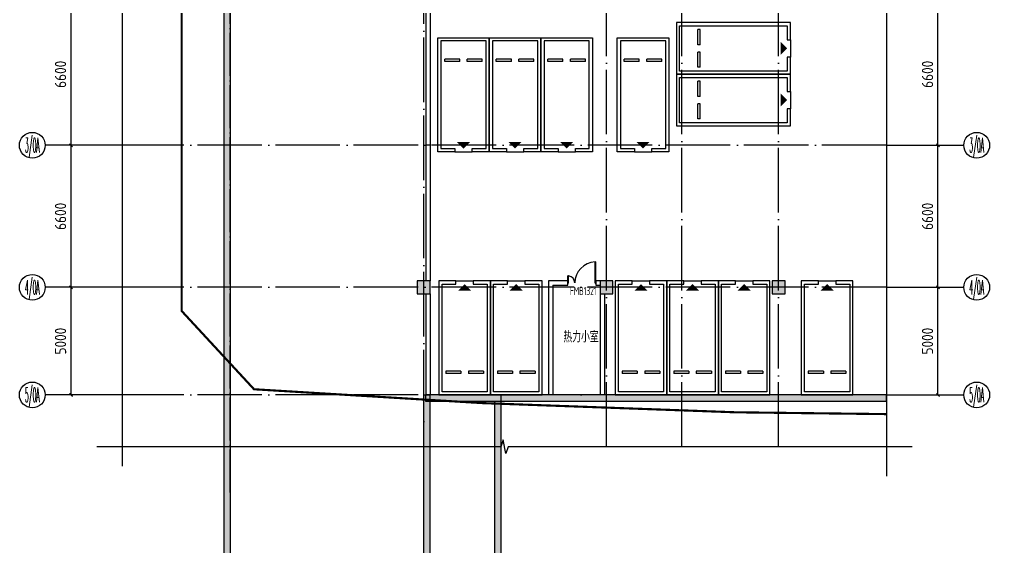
# Model space of a CAD drawing. Extents: x -473190 to 2138458, y -81875 to 2633646.
# Drawn here: x 917682 to 962794, y 197869 to 222367 of the extents above; entities that cross this region are included whole.
import ezdxf
from ezdxf.enums import TextEntityAlignment as Align

# ---------------------------------------------------------------- set-up
doc = ezdxf.new("R2010")
doc.units = 0
doc.header["$LTSCALE"] = 1000
for name, pattern in [('CENTERX2', [4, 2.5, -0.5, 0.5, -0.5]), ('CONTINOUS', [0]), ('DOTE', [2.42, 2, -0.2, 0.02, -0.2]), ('ZW-地下$0$DOTE', [2.42, 2, -0.2, 0.02, -0.2])]:
    doc.linetypes.add(name, pattern=pattern)
for name, color, linetype in [('00-停车位', 67, 'Continuous'), ('00-用地红线', 12, 'CENTERX2'), ('A-ROOM_NAME', 23, 'Continuous'), ('A-WALL', 2, 'Continuous'), ('AXIS', 3, 'Continuous'), ('AXIS_TEXT', 7, 'Continuous'), ('COLUMN', 9, 'Continuous'), ('DIM_SYMB', 3, 'Continuous'), ('DOOR_FIRE', 4, 'Continuous'), ('DOTE', 1, 'DOTE'), ('PUB_DIM', 3, 'Continuous'), ('PUB_HATCH', 8, 'Continuous'), ('WALL-C', 2, 'Continuous'), ('WINDOW_TEXT', 7, 'Continuous')]:
    doc.layers.add(name, color=color, linetype=linetype)
doc.layers.add('地下二层$0$A-PUB_HATCH', color=8, linetype='Continuous', lineweight=0)
doc.styles.add('8B2_02', font='tssdeng.shx', dxfattribs={"width": 0.6, "bigfont": 'TSSDCHN.shx'})
doc.styles.add('_TCH_AXIS', font='COMPLEX', dxfattribs={"bigfont": 'GBCBIG'})
doc.styles.add('_TCH_WINDOW', font='tssdeng.shx', dxfattribs={"width": 0.8, "height": 3.5, "bigfont": 'tssdchn.shx'})
doc.styles.add('COMPLEX', font='COMPLEX.shx', dxfattribs={"width": 0.65})
doc.styles.add('STANDARD_T3', font='gbenor.shx', dxfattribs={"bigfont": 'gbcbig.shx'})
doc.dimstyles.new('STANDARD&&150', dxfattribs={"dimtxt": 525, "dimasz": 150, "dimexe": 375, "dimexo": 450, "dimgap": 225, "dimtad": 1, "dimdec": 0, "dimzin": 0, "dimdsep": 46, "dimtxsty": 'STANDARD_T3', "dimblk": 'ARCHTICK', "dimcen": 0.09, "dimadec": 0, "dimazin": 0, "dimtfac": 1, "dimtdec": 0, "dimtix": 1, "dimtmove": 2, "dimatfit": 3, "dimfxl": 0, "dimtolj": 1, "dimtzin": 0, "dimarcsym": 0})

# ---------------------------------------------------------------- blocks, each defined once
blk = doc.blocks.new('车位2400x5300')
at = {"layer": '00-停车位', "color": 251}
for p, q in [((-875, -1000), (-175, -1000)), ((-875, -1100), (-875, -1000)), ((-875, -1100), (-175, -1100)), ((-175, -1100), (-175, -1000)), ((175, -1000), (875, -1000)), ((175, -1100), (175, -1000)), ((175, -1100), (875, -1100)), ((875, -1100), (875, -1000)), ((400, -5300), (-400, -5300))]:
    blk.add_line(p, q, dxfattribs=at)
blk.add_lwpolyline([(400, -5150), (400, -5300), (1200, -5300), (1200, 0), (-1200, 0), (-1200, -5300), (-400, -5300), (-400, -5150), (-1050, -5150), (-1050, -150), (1050, -150), (1050, -5150), (400, -5150)], dxfattribs=at)
blk.add_lwpolyline([(0, -5150, 0, 600, 0), (0, -4850, 600, 600, 0)], format="xyseb", dxfattribs=at)
blk = doc.blocks.new('_AXISO')
blk.add_circle((0, 0), 0.5)
at = {"layer": 'AXIS_TEXT', "style": 'COMPLEX', "width": 1.041667}
blk.add_attdef('A', text='', height=0.56, dxfattribs=at).set_placement((-0.25, -0.28), (0.25, -0.28), align=Align.FIT)
blk = doc.blocks.new('_ArchTick')
at = {"color": 0, "linetype": 'ByBlock', "const_width": 0.4}
blk.add_lwpolyline([(-0.5, -0.5), (0.5, 0.5)], dxfattribs=at)
blk = doc.blocks.new('*D1994')
at = {"layer": 'Defpoints', "color": 0, "transparency": 16777216}
for p in [(959194, 223117), (960394, 223117), (959194, 216517)]:
    blk.add_point(p, dxfattribs=at)
at = {"layer": 'PUB_DIM', "color": 0, "lineweight": -2, "transparency": 16777216}
for p, q in [((959644, 223117), (960769, 223117)), ((960394, 216517), (960394, 223117)), ((959644, 216517), (960769, 216517))]:
    blk.add_line(p, q, dxfattribs=at)
at = {"layer": 'PUB_DIM', "color": 0, "lineweight": -2, "transparency": 16777216, "xscale": 150, "yscale": 150, "zscale": 150}
for p, rotation in [((960394, 223117), 90), ((960394, 216517), 270)]:
    blk.add_blockref('_ArchTick', p, dxfattribs=dict(at, rotation=rotation))
at = {"layer": 'PUB_DIM', "color": 0, "transparency": 16777216, "insert": (959907, 219817), "char_height": 525, "attachment_point": 5, "rotation": 90, "style": 'STANDARD_T3'}
blk.add_mtext('\\A1;6600', dxfattribs=at)
blk = doc.blocks.new('*D1995')
at = {"layer": 'Defpoints', "color": 0, "transparency": 16777216}
for p in [(959194, 216517), (960394, 216517), (959194, 209917)]:
    blk.add_point(p, dxfattribs=at)
at = {"layer": 'PUB_DIM', "color": 0, "lineweight": -2, "transparency": 16777216}
for p, q in [((959644, 216517), (960769, 216517)), ((960394, 209917), (960394, 216517)), ((959644, 209917), (960769, 209917))]:
    blk.add_line(p, q, dxfattribs=at)
at = {"layer": 'PUB_DIM', "color": 0, "lineweight": -2, "transparency": 16777216, "xscale": 150, "yscale": 150, "zscale": 150}
for p, rotation in [((960394, 216517), 90), ((960394, 209917), 270)]:
    blk.add_blockref('_ArchTick', p, dxfattribs=dict(at, rotation=rotation))
at = {"layer": 'PUB_DIM', "color": 0, "transparency": 16777216, "insert": (959907, 213217), "char_height": 525, "attachment_point": 5, "rotation": 90, "style": 'STANDARD_T3'}
blk.add_mtext('\\A1;6600', dxfattribs=at)
blk = doc.blocks.new('*D1996')
at = {"layer": 'Defpoints', "color": 0, "transparency": 16777216}
for p in [(959194, 209917), (960394, 209917), (959194, 204917)]:
    blk.add_point(p, dxfattribs=at)
at = {"layer": 'PUB_DIM', "color": 0, "lineweight": -2, "transparency": 16777216}
for p, q in [((959644, 209917), (960769, 209917)), ((960394, 204917), (960394, 209917)), ((959644, 204917), (960769, 204917))]:
    blk.add_line(p, q, dxfattribs=at)
at = {"layer": 'PUB_DIM', "color": 0, "lineweight": -2, "transparency": 16777216, "xscale": 150, "yscale": 150, "zscale": 150}
for p, rotation in [((960394, 209917), 90), ((960394, 204917), 270)]:
    blk.add_blockref('_ArchTick', p, dxfattribs=dict(at, rotation=rotation))
at = {"layer": 'PUB_DIM', "color": 0, "transparency": 16777216, "insert": (959907, 207417), "char_height": 525, "attachment_point": 5, "rotation": 90, "style": 'STANDARD_T3'}
blk.add_mtext('\\A1;5000', dxfattribs=at)
blk = doc.blocks.new('*D2004')
at = {"layer": 'Defpoints', "color": 0, "transparency": 16777216}
for p in [(920082, 223117), (921282, 223117), (921282, 216517)]:
    blk.add_point(p, dxfattribs=at)
at = {"layer": 'PUB_DIM', "color": 0, "lineweight": -2, "transparency": 16777216}
for p, q in [((920832, 223117), (919707, 223117)), ((920082, 216517), (920082, 223117)), ((920832, 216517), (919707, 216517))]:
    blk.add_line(p, q, dxfattribs=at)
at = {"layer": 'PUB_DIM', "color": 0, "lineweight": -2, "transparency": 16777216, "xscale": 150, "yscale": 150, "zscale": 150}
for p, rotation in [((920082, 223117), 90), ((920082, 216517), 270)]:
    blk.add_blockref('_ArchTick', p, dxfattribs=dict(at, rotation=rotation))
at = {"layer": 'PUB_DIM', "color": 0, "transparency": 16777216, "insert": (919594, 219817), "char_height": 525, "attachment_point": 5, "rotation": 90, "style": 'STANDARD_T3'}
blk.add_mtext('\\A1;6600', dxfattribs=at)
blk = doc.blocks.new('*D2005')
at = {"layer": 'Defpoints', "color": 0, "transparency": 16777216}
for p in [(920082, 216517), (921282, 216517), (921282, 209917)]:
    blk.add_point(p, dxfattribs=at)
at = {"layer": 'PUB_DIM', "color": 0, "lineweight": -2, "transparency": 16777216}
for p, q in [((920832, 216517), (919707, 216517)), ((920082, 209917), (920082, 216517)), ((920832, 209917), (919707, 209917))]:
    blk.add_line(p, q, dxfattribs=at)
at = {"layer": 'PUB_DIM', "color": 0, "lineweight": -2, "transparency": 16777216, "xscale": 150, "yscale": 150, "zscale": 150}
for p, rotation in [((920082, 216517), 90), ((920082, 209917), 270)]:
    blk.add_blockref('_ArchTick', p, dxfattribs=dict(at, rotation=rotation))
at = {"layer": 'PUB_DIM', "color": 0, "transparency": 16777216, "insert": (919594, 213217), "char_height": 525, "attachment_point": 5, "rotation": 90, "style": 'STANDARD_T3'}
blk.add_mtext('\\A1;6600', dxfattribs=at)
blk = doc.blocks.new('*D2006')
at = {"layer": 'Defpoints', "color": 0, "transparency": 16777216}
for p in [(920082, 209917), (921282, 209917), (921282, 204917)]:
    blk.add_point(p, dxfattribs=at)
at = {"layer": 'PUB_DIM', "color": 0, "lineweight": -2, "transparency": 16777216}
for p, q in [((920832, 209917), (919707, 209917)), ((920082, 204917), (920082, 209917)), ((920832, 204917), (919707, 204917))]:
    blk.add_line(p, q, dxfattribs=at)
at = {"layer": 'PUB_DIM', "color": 0, "lineweight": -2, "transparency": 16777216, "xscale": 150, "yscale": 150, "zscale": 150}
for p, rotation in [((920082, 209917), 90), ((920082, 204917), 270)]:
    blk.add_blockref('_ArchTick', p, dxfattribs=dict(at, rotation=rotation))
at = {"layer": 'PUB_DIM', "color": 0, "transparency": 16777216, "insert": (919594, 207417), "char_height": 525, "attachment_point": 5, "rotation": 90, "style": 'STANDARD_T3'}
blk.add_mtext('\\A1;5000', dxfattribs=at)
blk = doc.blocks.new('$DorLib2D$00000225')
at = {"color": 0}
for p, q in [((0.475, -0.001), (0.475, 0.752)), ((0.475, 0.752), (0.5, 0.752)), ((0.5, -0.001), (0.5, 0.752)), ((-0.5, 0), (-0.5, 0.252)), ((-0.475, 0.252), (-0.5, 0.252)), ((-0.475, 0), (-0.475, 0.252)), ((-0.475, 0), (-0.5, 0)), ((0.475, -0.001), (0.5, -0.001))]:
    blk.add_line(p, q, dxfattribs=at)
for centre, radius, start, end in [((0.505, -0.002), 0.755, 92.2493, 179.7238), ((-0.501, 0.003), 0.251, 359.7899, 84.0974)]:
    blk.add_arc(centre, radius, start, end, dxfattribs=at)
blk = doc.blocks.new('_FZH')
blk.add_lwpolyline([(-0.5, -0.5), (0.5, -0.5), (0.5, 0.5), (-0.5, 0.5)], close=True)
at = {"layer": 'PUB_HATCH'}
blk.add_solid([(-0.5, -0.5), (0.5, -0.5), (-0.5, 0.5), (0.5, 0.5)], dxfattribs=at)

msp = doc.modelspace()

# ---------------------------------------------------------------- hatches: boundary and pattern name
at = {"layer": 'PUB_HATCH'}
for points in [[(927482, 223117.4), (927182, 223117.4), (927182, 216517.4), (927482, 216517.4)], [(927482, 216517.4), (927182, 216517.4), (927182, 209917.4), (927482, 209917.4)], [(927182, 165242.4), (927482, 165242.4), (927482, 209917.4), (927182, 209917.4)], [(939782, 204617.4), (940082, 204917.4), (936582, 204917.4), (936582, 204617.4)], [(957997, 204917.4), (936782, 204917.4), (936782, 204617.4), (957997, 204617.4)]]:
    msp.add_hatch(color=256, dxfattribs=at).paths.add_polyline_path(points)
at = {"layer": '地下二层$0$A-PUB_HATCH'}
for points in [[(936481.7, 165242.4), (936781.7, 165242.4), (936781.7, 204917.4), (936481.7, 204917.4)], [(939782, 165242.4), (940082, 165242.4), (940082, 204917.4), (939782, 204617.4)]]:
    msp.add_hatch(color=256, dxfattribs=at).paths.add_polyline_path(points)

# ---------------------------------------------------------------- linework, layer by layer
at = {"layer": '00-用地红线', "color": 1, "const_width": 100}
msp.add_lwpolyline([(957997, 204025), (950971.7, 204110), (939191.9, 204538), (928592.2, 205180.3), (925223.3, 208821.7), (925223.6, 250094.6)], dxfattribs=at)
at = {"layer": 'A-WALL', "linetype": 'CONTINOUS'}
for p, q in [((936582, 223117.4), (936582, 216517.4)), ((936782, 223117.4), (936782, 216517.4)), ((936782, 216517.4), (936582, 216517.4))]:
    msp.add_line(p, q, dxfattribs=at)
at = {"layer": 'A-WALL'}
for p, q in [((936582, 216517.4), (936582, 210217.4)), ((936782, 216517.4), (936782, 210217.4)), ((942282, 210217.4), (942282, 204917.4)), ((943182, 210217.4), (942282, 210217.4)), ((942482, 210017.4), (942482, 204917.4)), ((942482, 210017.4), (943182, 210017.4)), ((943182, 210017.4), (943182, 210217.4)), ((944682, 210217.4), (944482, 210217.4)), ((944482, 210217.4), (944482, 210017.4)), ((944482, 210017.4), (944682, 210017.4)), ((936582, 209617.4), (936582, 204917.4)), ((936782, 209617.4), (936782, 204917.4)), ((944682, 209617.4), (944682, 204917.4)), ((944882, 209617.4), (944882, 204917.4)), ((936481.7, 165242.4), (936481.7, 204917.4)), ((936481.7, 204917.4), (936781.7, 204917.4)), ((940082, 204917.4), (936582, 204917.4)), ((936582, 204617.4), (936582, 204917.4)), ((936781.7, 165242.4), (936781.7, 204917.4)), ((940082, 165242.4), (940082, 204917.4)), ((942482, 204917.4), (942282, 204917.4)), ((944882, 204917.4), (944682, 204917.4)), ((939782, 204617.4), (936582, 204617.4)), ((939782, 165242.4), (939782, 204617.4))]:
    msp.add_line(p, q, dxfattribs=at)
at = {"layer": 'AXIS'}
for p, q in [((922482, 216517.4), (918882, 216517.4)), ((957994.1, 216517.4), (961594.1, 216517.4)), ((922482, 209917.4), (918882, 209917.4)), ((957994.1, 209917.4), (961594.1, 209917.4)), ((922482, 204917.4), (918882, 204917.4)), ((957994.1, 204917.4), (961594.1, 204917.4))]:
    msp.add_line(p, q, dxfattribs=at)
at = {"layer": 'DIM_SYMB'}
for points in [[(922482, 201607.5), (922482, 226282.3), (922167, 226396.9), (922797, 226508), (922482, 226619.8), (922482, 251294.6)], [(957997, 251294.6), (957997, 226384.7), (958312, 226270), (957682, 226159), (957997, 226047.2), (957997, 201137.3)], [(959197, 202507.5), (940408.2, 202507.5), (940293.6, 202192.5), (940182.5, 202822.5), (940070.7, 202507.5), (921282, 202507.5)]]:
    msp.add_lwpolyline(points, dxfattribs=at)
at = {"layer": 'DOTE', "linetype": 'ZW-地下$0$DOTE'}
msp.add_line((927482, 200377.8), (927482, 250094.6), dxfattribs=at)
at = {"layer": 'DOTE', "color": 16, "linetype": 'DOTE', "ltscale": 1.5}
for p, q in [((936482, 200377.8), (936482, 250094.6)), ((944982, 202507.5), (944982, 250094.6)), ((948482, 202507.5), (948482, 250094.6)), ((952982, 202507.5), (952982, 250094.6)), ((957997, 216517.4), (922482, 216517.4)), ((957997, 209917.4), (922482, 209917.4)), ((957997, 204917.4), (922482, 204917.4))]:
    msp.add_line(p, q, dxfattribs=at)
at = {"layer": 'WALL-C'}
for p, q in [((927182, 223117.4), (927182, 216517.4)), ((927482, 223117.4), (927482, 216517.4)), ((927182, 216517.4), (927182, 209917.4)), ((927482, 216517.4), (927482, 209917.4)), ((927182, 209917.4), (927182, 165242.4)), ((927482, 209917.4), (927482, 165242.4)), ((957997, 204917.4), (936782, 204917.4)), ((936782, 204617.4), (936782, 204917.4)), ((957997, 204617.4), (957997, 204917.4)), ((957997, 204617.4), (936782, 204617.4))]:
    msp.add_line(p, q, dxfattribs=at)

# ---------------------------------------------------------------- block references
at = {"layer": '00-停车位'}
for p, rotation in [((948232, 221017.4), 89.99999998659437), ((948232, 218617.4), 89.99999998659437), ((938382, 204917.4), 179.9999999865944), ((940782, 204917.4), 179.9999999865944), ((946582, 204917.4), 179.9999999865944), ((948982, 204917.4), 179.9999999865944), ((951382, 204917.4), 179.9999999865944), ((955239.2, 204917.4), 179.9999999865944)]:
    msp.add_blockref('车位2400x5300', p, dxfattribs=dict(at, rotation=rotation))
at = {"layer": '00-停车位', "xscale": -1, "rotation": 1.340559663276508e-08}
for p in [(938332, 221517.4), (940732, 221517.4), (943132, 221517.4), (946682, 221517.4)]:
    msp.add_blockref('车位2400x5300', p, dxfattribs=at)
at = {"layer": 'AXIS'}
ref = msp.add_blockref('_AXISO', (918282, 216517.4), dxfattribs=dict(at, xscale=1200, yscale=1200, zscale=1200))
ref.add_attrib('A', '3/0A', dxfattribs={"layer": 'AXIS_TEXT', "height": 678.82, "style": '_TCH_AXIS', "width": 0.265823}).set_placement((917942.6, 216177.9), (918621.4, 216177.9), align=Align.FIT)
ref = msp.add_blockref('_AXISO', (962194.1, 216517.4), dxfattribs=dict(at, xscale=1200, yscale=1200, zscale=1200))
ref.add_attrib('A', '3/0A', dxfattribs={"layer": 'AXIS_TEXT', "height": 678.82, "style": '_TCH_AXIS', "width": 0.265823}).set_placement((961854.7, 216177.9), (962533.5, 216177.9), align=Align.FIT)
ref = msp.add_blockref('_AXISO', (918282, 209917.4), dxfattribs=dict(at, xscale=1200, yscale=1200, zscale=1200))
ref.add_attrib('A', '4/0A', dxfattribs={"layer": 'AXIS_TEXT', "height": 678.82, "style": '_TCH_AXIS', "width": 0.259259}).set_placement((917942.6, 209577.9), (918621.4, 209577.9), align=Align.FIT)
ref = msp.add_blockref('_AXISO', (962194.1, 209917.4), dxfattribs=dict(at, xscale=1200, yscale=1200, zscale=1200))
ref.add_attrib('A', '4/0A', dxfattribs={"layer": 'AXIS_TEXT', "height": 678.82, "style": '_TCH_AXIS', "width": 0.259259}).set_placement((961854.7, 209577.9), (962533.5, 209577.9), align=Align.FIT)
ref = msp.add_blockref('_AXISO', (918282, 204917.4), dxfattribs=dict(at, xscale=1200, yscale=1200, zscale=1200))
ref.add_attrib('A', '5/0A', dxfattribs={"layer": 'AXIS_TEXT', "height": 678.82, "style": '_TCH_AXIS', "width": 0.2625}).set_placement((917942.6, 204577.9), (918621.4, 204577.9), align=Align.FIT)
ref = msp.add_blockref('_AXISO', (962194.1, 204917.4), dxfattribs=dict(at, xscale=1200, yscale=1200, zscale=1200))
ref.add_attrib('A', '5/0A', dxfattribs={"layer": 'AXIS_TEXT', "height": 678.82, "style": '_TCH_AXIS', "width": 0.2625}).set_placement((961854.7, 204577.9), (962533.5, 204577.9), align=Align.FIT)
at = {"layer": 'COLUMN', "linetype": 'Continuous', "xscale": 600, "yscale": 600, "zscale": 600}
for p in [(936482, 209917.4), (944982, 209917.4), (952982, 209917.4)]:
    msp.add_blockref('_FZH', p, dxfattribs=at)
at = {"layer": 'DOOR_FIRE'}
ref = msp.add_blockref('$DorLib2D$00000225', (943832, 210117.4), dxfattribs=dict(at, xscale=1300, yscale=1300, zscale=200, rotation=359.9999999975814))
ref.add_attrib('A', 'FMB1321', (943283.7, 209558.1), dxfattribs={"layer": 'WINDOW_TEXT', "height": 382.5, "style": '_TCH_WINDOW', "width": 0.564706})

# ---------------------------------------------------------------- texts
at = {"layer": 'A-ROOM_NAME', "style": '8B2_02', "width": 0.6}
msp.add_text('热力小室', height=525, dxfattribs=at).set_placement((942978.1, 207358.4))

# ---------------------------------------------------------------- dimensions: what is measured, and where the dimension line sits
at = {"layer": 'PUB_DIM'}
for p1, p2, distance, picture, middle in [((921282, 216517.4), (921282, 223117.4), 1200, '*D2004', (919594.5, 219817.4)), ((959194.1, 216517.4), (959194.1, 223117.4), -1200, '*D1994', (959906.6, 219817.4)), ((921282, 209917.4), (921282, 216517.4), 1200, '*D2005', (919594.5, 213217.4)), ((959194.1, 209917.4), (959194.1, 216517.4), -1200, '*D1995', (959906.6, 213217.4)), ((921282, 204917.4), (921282, 209917.4), 1200, '*D2006', (919594.5, 207417.4)), ((959194.1, 204917.4), (959194.1, 209917.4), -1200, '*D1996', (959906.6, 207417.4))]:
    dim = msp.add_aligned_dim(p1=p1, p2=p2, distance=distance, dimstyle='STANDARD&&150', dxfattribs=at)
    dim.commit()
    dim.dimension.update_dxf_attribs({"geometry": picture, "text_midpoint": middle})

doc.saveas('drawing.dxf')
